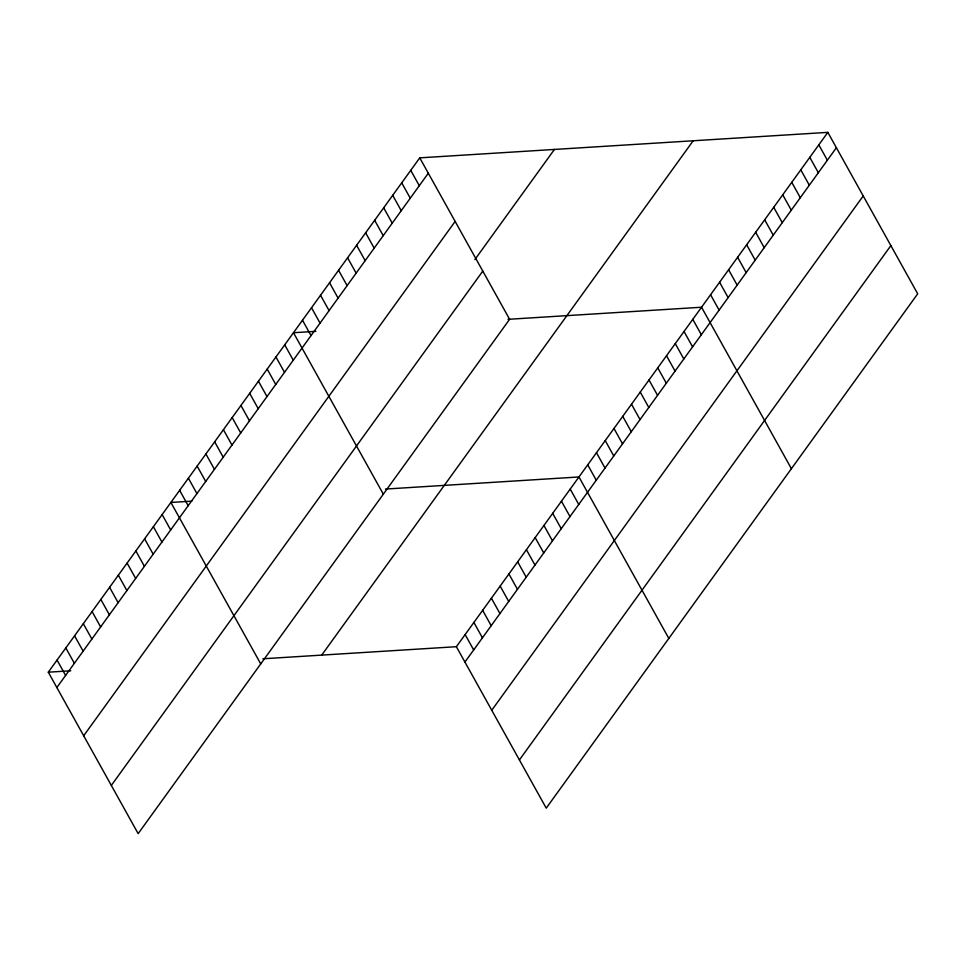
<?xml version="1.0" encoding="UTF-8"?>
<svg xmlns="http://www.w3.org/2000/svg" width="966" height="966" viewBox="0 0 966 966"><rect width="100%" height="100%" fill="white"/><g stroke="black" fill="none" stroke-linecap="round" stroke-linejoin="round"><path stroke-width="1.45" d="M419.763 157.856L509.625 319.299L138.162 833.634L48.3 672.191L419.763 157.856L827.838 132.366L917.7 293.809L546.237 808.144L456.375 646.701L262.849 658.788M56.849 687.55L428.312 173.216M83.68 735.754L455.143 221.431M474.874 259.588L554.424 149.44M111.332 785.43L482.795 271.096M321.714 655.105L693.177 140.782M456.375 646.701L827.838 132.366M464.924 662.06L836.387 147.726M491.754 710.264L863.218 195.941M519.406 759.94L890.869 245.606M315.906 331.326L293.471 332.727L383.333 494.181M508.019 319.323L701.545 307.236L791.408 468.691M191.836 501.149L170.885 502.453L260.748 663.908M385.434 489.062L578.96 476.963L668.822 638.417M48.3 672.191L70.747 670.79M818.818 144.852L827.367 160.223M809.798 157.349L818.347 172.709M800.778 169.835L809.327 185.206M791.758 182.333L800.307 197.692M782.738 194.818L791.287 210.177M773.718 207.316L782.267 222.675M764.686 219.801L773.247 235.161M755.666 232.287L764.215 247.658M746.646 244.784L755.195 260.144M737.626 257.27L746.175 272.641M728.606 269.768L737.155 285.127M719.585 282.253L728.135 297.613M710.565 294.751L719.115 310.11M692.791 319.36L701.34 334.719M684.025 331.483L692.586 346.842M675.27 343.606L683.819 358.966M666.516 355.73L675.065 371.089M657.761 367.853L666.311 383.212M649.007 379.976L657.556 395.335M640.253 392.099L648.802 407.471M631.498 404.223L640.047 419.594M622.732 416.346L631.293 431.717M613.978 428.469L622.527 443.841M605.223 440.593L613.772 455.964M596.469 452.716L605.018 468.087M587.714 464.839L596.264 480.211M410.743 170.342L419.292 185.714M401.723 182.84L410.272 198.199M570.206 489.086L578.755 504.457M392.703 195.325L401.252 210.697M561.451 501.209L570 516.581M383.683 207.823L392.232 223.182M552.685 513.332L561.246 528.704M374.663 220.308L383.212 235.668M543.93 525.456L552.48 540.827M365.643 232.806L374.192 248.165M535.176 537.591L543.725 552.95M526.422 549.714L534.971 565.074M356.611 245.292L365.172 260.651M517.667 561.838L526.216 577.197M347.591 257.777L356.14 273.149M508.913 573.961L517.462 589.32M338.571 270.275L347.12 285.634M500.159 586.084L508.708 601.444M329.551 282.76L338.1 298.132M491.404 598.208L499.953 613.567M320.531 295.258L329.08 310.617M482.638 610.331L491.199 625.69M311.511 307.743L320.06 323.115M473.883 622.454L482.432 637.814M302.491 320.241L311.04 335.6M465.129 634.577L473.678 649.937M284.716 344.85L293.266 360.209M275.95 356.973L284.511 372.333M267.196 369.097L275.745 384.456M258.441 381.22L266.99 396.579M249.687 393.343L258.236 408.703M240.932 405.466L249.482 420.838M232.178 417.59L240.727 432.961M223.424 429.713L231.973 445.085M214.657 441.836L223.218 457.208M205.903 453.96L214.452 469.331M197.149 466.083L205.698 481.454M188.394 478.206L196.943 493.578M179.64 490.33L188.189 505.701M162.131 514.576L170.68 529.948M153.377 526.699L161.926 542.071M144.61 538.823L153.171 554.194M135.856 550.946L144.405 566.317M127.101 563.081L135.651 578.441M118.347 575.205L126.896 590.564M109.593 587.328L118.142 602.687M100.838 599.451L109.387 614.811M92.084 611.575L100.633 626.934M83.33 623.698L91.879 639.057M74.563 635.821L83.124 651.181M65.809 647.945L74.358 663.304M57.054 660.068L65.603 675.427"/></g></svg>
